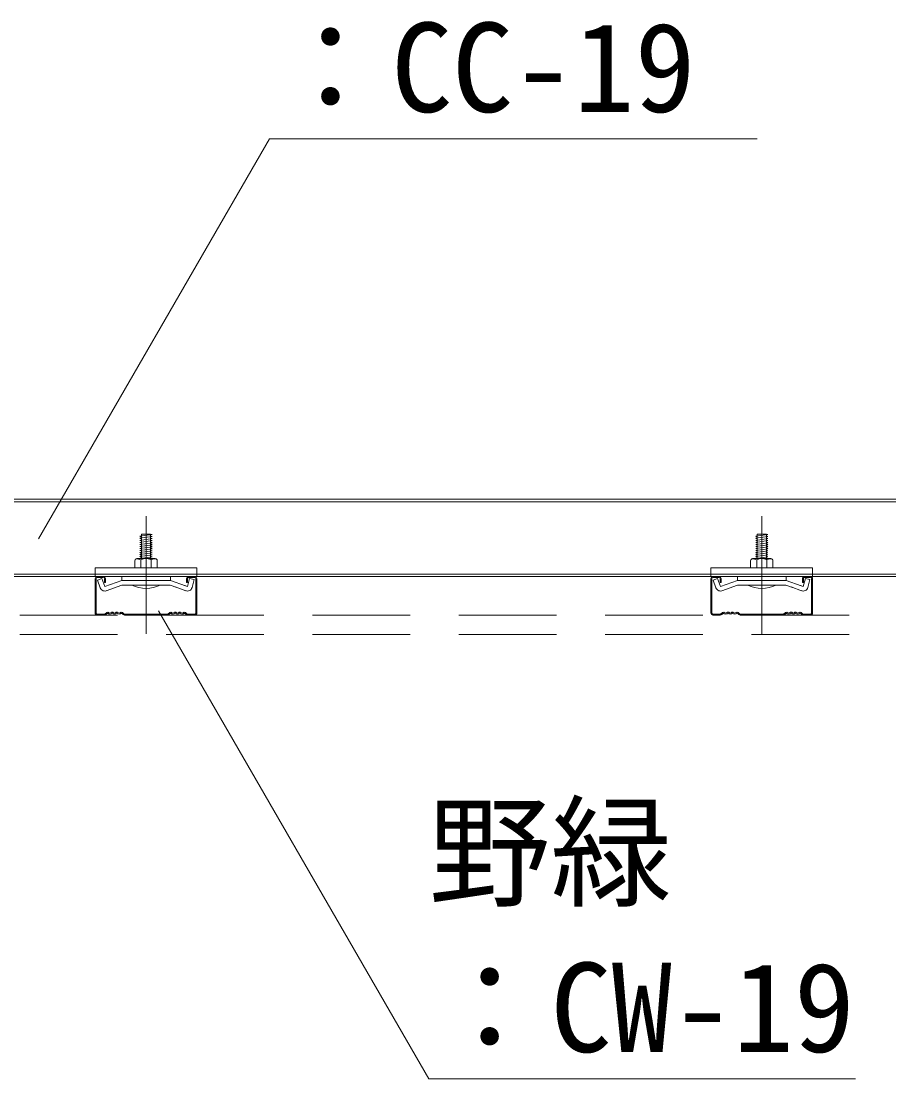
# Model space of a CAD drawing. Units: millimetres, scale not verified. Extents: x -7800 to 7800, y -5578 to 5491.
# Drawn here: x -3863 to -3436, y -4300 to -3780 of the extents above; entities that cross this region are included whole.
import ezdxf
from ezdxf.enums import TextEntityAlignment as Align

# ---------------------------------------------------------------- set-up
doc = ezdxf.new("R2010")
doc.units = ezdxf.units.MM
doc.header["$LTSCALE"] = 40
doc.linetypes.add('CHAIN1', pattern=[8, 5, -1, 1, -1])
doc.linetypes.add('DASHED1', pattern=[1.8, 1.2, -0.6])
for name, color, linetype, lineweight in [('2-0_中心線', 4, 'CHAIN1', 9), ('2-2_野縁受け', 3, 'Continuous', 18), ('2-3_野縁', 7, 'Continuous', 18), ('2-6_文字', 3, 'Continuous', 18), ('2-A_クリップ', 3, 'Continuous', 18), ('2-C_パネル', 4, 'DASHED1', 9)]:
    doc.layers.add(name, color=color, linetype=linetype, lineweight=lineweight)
doc.styles.add('ＭＳ ゴシック', font='')
doc.styles.get('ＭＳ ゴシック').set_extended_font_data('MS Gothic')

msp = doc.modelspace()

# ---------------------------------------------------------------- linework, layer by layer
at = {"layer": '2-0_中心線'}
for p, q in [((-3801.49, -4023.66), (-3801.49, -4081.58)), ((-3498.49, -4023.66), (-3498.49, -4081.58))]:
    msp.add_line(p, q, dxfattribs=at)
at = {"layer": '2-2_野縁受け'}
for p, q in [((-4289.49, -4015.31), (-3419.49, -4015.31)), ((-4289.49, -4016.51), (-2243.91, -4016.51)), ((-4289.49, -4052.11), (-2243.91, -4052.11)), ((-4289.49, -4053.31), (-3419.49, -4053.31))]:
    msp.add_line(p, q, dxfattribs=at)
at = {"layer": '2-3_野縁'}
for p, q in [((-3826.49, -4054.31), (-3826.49, -4071.34)), ((-3825.99, -4071.29), (-3825.99, -4054.31)), ((-3822.49, -4053.31), (-3825.49, -4053.31)), ((-3822.49, -4053.81), (-3825.49, -4053.81)), ((-3821.99, -4056.31), (-3821.99, -4054.31)), ((-3821.49, -4056.31), (-3821.49, -4054.31)), ((-3781.49, -4056.31), (-3781.49, -4054.31)), ((-3780.99, -4056.31), (-3780.99, -4054.31)), ((-3780.49, -4053.31), (-3777.49, -4053.31)), ((-3780.49, -4053.81), (-3777.49, -4053.81)), ((-3776.99, -4071.33), (-3776.99, -4054.31)), ((-3776.49, -4054.31), (-3776.49, -4071.26)), ((-3523.49, -4054.31), (-3523.49, -4071.34)), ((-3522.99, -4071.29), (-3522.99, -4054.31)), ((-3519.49, -4053.31), (-3522.49, -4053.31)), ((-3519.49, -4053.81), (-3522.49, -4053.81)), ((-3518.99, -4056.31), (-3518.99, -4054.31)), ((-3518.49, -4056.31), (-3518.49, -4054.31)), ((-3478.49, -4056.31), (-3478.49, -4054.31)), ((-3477.99, -4056.31), (-3477.99, -4054.31)), ((-3477.49, -4053.31), (-3474.49, -4053.31)), ((-3477.49, -4053.81), (-3474.49, -4053.81)), ((-3473.99, -4071.33), (-3473.99, -4054.31)), ((-3473.49, -4054.31), (-3473.49, -4071.26)), ((-3821.99, -4056.31), (-3821.49, -4056.31)), ((-3780.99, -4056.31), (-3781.49, -4056.31)), ((-3518.99, -4056.31), (-3518.49, -4056.31)), ((-3477.99, -4056.31), (-3478.49, -4056.31)), ((-3825.49, -4071.81), (-3821.9, -4071.81)), ((-3825.49, -4071.81), (-3821.9, -4071.81)), ((-3821.9, -4072.31), (-3825.49, -4072.31)), ((-3821.9, -4072.31), (-3825.49, -4072.31)), ((-3821.55, -4071.66), (-3820.84, -4070.95)), ((-3820.84, -4070.95), (-3821.55, -4071.66)), ((-3820.49, -4071.31), (-3821.2, -4072.01)), ((-3820.49, -4071.31), (-3821.2, -4072.01)), ((-3813.49, -4071.31), (-3812.78, -4072.01)), ((-3813.13, -4070.95), (-3812.43, -4071.66)), ((-3812.07, -4071.81), (-3801.49, -4071.81)), ((-3812.07, -4072.31), (-3801.49, -4072.31)), ((-3790.9, -4071.81), (-3801.49, -4071.81)), ((-3790.9, -4072.31), (-3801.49, -4072.31)), ((-3789.84, -4070.95), (-3790.55, -4071.66)), ((-3789.49, -4071.31), (-3790.19, -4072.01)), ((-3782.49, -4071.31), (-3781.78, -4072.01)), ((-3782.49, -4071.31), (-3781.78, -4072.01)), ((-3781.43, -4071.66), (-3782.13, -4070.95)), ((-3782.13, -4070.95), (-3781.43, -4071.66)), ((-3777.49, -4071.81), (-3781.07, -4071.81)), ((-3777.49, -4071.81), (-3781.07, -4071.81)), ((-3781.07, -4072.31), (-3777.49, -4072.31)), ((-3781.07, -4072.31), (-3777.49, -4072.31)), ((-3522.49, -4071.81), (-3518.9, -4071.81)), ((-3522.49, -4071.81), (-3518.9, -4071.81)), ((-3518.9, -4072.31), (-3522.49, -4072.31)), ((-3518.9, -4072.31), (-3522.49, -4072.31)), ((-3518.55, -4071.66), (-3517.84, -4070.95)), ((-3517.84, -4070.95), (-3518.55, -4071.66)), ((-3517.49, -4071.31), (-3518.2, -4072.01)), ((-3517.49, -4071.31), (-3518.2, -4072.01)), ((-3510.49, -4071.31), (-3509.78, -4072.01)), ((-3510.13, -4070.95), (-3509.43, -4071.66)), ((-3509.07, -4071.81), (-3498.49, -4071.81)), ((-3509.07, -4072.31), (-3498.49, -4072.31)), ((-3487.9, -4071.81), (-3498.49, -4071.81)), ((-3487.9, -4072.31), (-3498.49, -4072.31)), ((-3486.84, -4070.95), (-3487.55, -4071.66)), ((-3486.49, -4071.31), (-3487.19, -4072.01)), ((-3479.49, -4071.31), (-3478.78, -4072.01)), ((-3479.49, -4071.31), (-3478.78, -4072.01)), ((-3478.43, -4071.66), (-3479.13, -4070.95)), ((-3479.13, -4070.95), (-3478.43, -4071.66)), ((-3474.49, -4071.81), (-3478.07, -4071.81)), ((-3474.49, -4071.81), (-3478.07, -4071.81)), ((-3478.07, -4072.31), (-3474.49, -4072.31)), ((-3478.07, -4072.31), (-3474.49, -4072.31))]:
    msp.add_line(p, q, dxfattribs=at)
for centre, radius, start, end in [((-3825.49, -4054.31), 1, 90.003, 180.003), ((-3825.49, -4054.31), 0.5, 90.003, 180.003), ((-3822.49, -4054.31), 1, 0.003, 90.003), ((-3822.49, -4054.31), 0.5, 0.003, 90.003), ((-3780.49, -4054.31), 1, 89.997, 179.997), ((-3780.49, -4054.31), 0.5, 89.997, 179.997), ((-3777.49, -4054.31), 1, 359.997, 89.997), ((-3777.49, -4054.31), 0.5, 359.997, 89.997), ((-3522.49, -4054.31), 1, 90.003, 180.003), ((-3522.49, -4054.31), 0.5, 90.003, 180.003), ((-3519.49, -4054.31), 1, 0.003, 90.003), ((-3519.49, -4054.31), 0.5, 0.003, 90.003), ((-3477.49, -4054.31), 1, 89.997, 179.997), ((-3477.49, -4054.31), 0.5, 89.997, 179.997), ((-3474.49, -4054.31), 1, 359.997, 89.997), ((-3474.49, -4054.31), 0.5, 359.997, 89.997), ((-3825.49, -4071.31), 1, 177.476, 270), ((-3825.49, -4071.31), 1, 177.476, 270), ((-3825.49, -4071.31), 0.5, 177.476, 270), ((-3825.49, -4071.31), 0.5, 177.476, 270), ((-3821.9, -4071.31), 0.5, 270, 315), ((-3821.9, -4071.31), 0.5, 270, 315), ((-3821.9, -4071.31), 1, 270, 315), ((-3821.9, -4071.31), 1, 270, 315), ((-3820.49, -4071.31), 0.5, 46.3972, 135), ((-3819.24, -4069.99), 1.81, 226.3972, 313.6028), ((-3819.24, -4069.99), 1.31, 226.3972, 313.6028), ((-3817.99, -4071.31), 0.5, 36.8699, 133.6028), ((-3816.99, -4070.56), 1.25, 216.8699, 323.1301), ((-3816.99, -4070.56), 0.75, 216.8699, 323.1301), ((-3815.99, -4071.31), 0.5, 36.8699, 143.1301), ((-3815.99, -4071.31), 0.5, 46.3972, 143.1301), ((-3814.74, -4069.99), 1.81, 226.3972, 313.6028), ((-3814.74, -4069.99), 1.31, 226.3972, 313.6028), ((-3813.49, -4071.31), 0.5, 45, 133.6028), ((-3812.07, -4071.31), 1, 225, 270), ((-3812.07, -4071.31), 0.5, 225, 270), ((-3790.9, -4071.31), 0.5, 270, 315), ((-3790.9, -4071.31), 1, 270, 315), ((-3789.49, -4071.31), 0.5, 46.3972, 135), ((-3788.24, -4069.99), 1.81, 226.3972, 313.6028), ((-3788.24, -4069.99), 1.31, 226.3972, 313.6028), ((-3786.99, -4071.31), 0.5, 36.8699, 143.1301), ((-3786.99, -4071.31), 0.5, 36.8699, 133.6028), ((-3785.99, -4070.56), 1.25, 216.8699, 323.1301), ((-3785.99, -4070.56), 0.75, 216.8699, 323.1301), ((-3784.99, -4071.31), 0.5, 46.3972, 143.1301), ((-3783.74, -4069.99), 1.81, 226.3972, 313.6028), ((-3783.74, -4069.99), 1.31, 226.3972, 313.6028), ((-3782.49, -4071.31), 0.5, 45, 133.6028), ((-3781.07, -4071.31), 1, 225, 270), ((-3781.07, -4071.31), 1, 225, 270), ((-3781.07, -4071.31), 0.5, 225, 270), ((-3781.07, -4071.31), 0.5, 225, 270), ((-3777.49, -4071.31), 1, 270, 2.524), ((-3777.49, -4071.31), 1, 270, 2.524), ((-3777.49, -4071.31), 0.5, 270, 2.524), ((-3777.49, -4071.31), 0.5, 270, 2.524), ((-3522.49, -4071.31), 1, 177.476, 270), ((-3522.49, -4071.31), 1, 177.476, 270), ((-3522.49, -4071.31), 0.5, 177.476, 270), ((-3522.49, -4071.31), 0.5, 177.476, 270), ((-3518.9, -4071.31), 0.5, 270, 315), ((-3518.9, -4071.31), 0.5, 270, 315), ((-3518.9, -4071.31), 1, 270, 315), ((-3518.9, -4071.31), 1, 270, 315), ((-3517.49, -4071.31), 0.5, 46.3972, 135), ((-3516.24, -4069.99), 1.81, 226.3972, 313.6028), ((-3516.24, -4069.99), 1.31, 226.3972, 313.6028), ((-3514.99, -4071.31), 0.5, 36.8699, 133.6028), ((-3513.99, -4070.56), 1.25, 216.8699, 323.1301), ((-3513.99, -4070.56), 0.75, 216.8699, 323.1301), ((-3512.99, -4071.31), 0.5, 36.8699, 143.1301), ((-3512.99, -4071.31), 0.5, 46.3972, 143.1301), ((-3511.74, -4069.99), 1.81, 226.3972, 313.6028), ((-3511.74, -4069.99), 1.31, 226.3972, 313.6028), ((-3510.49, -4071.31), 0.5, 45, 133.6028), ((-3509.07, -4071.31), 1, 225, 270), ((-3509.07, -4071.31), 0.5, 225, 270), ((-3487.9, -4071.31), 0.5, 270, 315), ((-3487.9, -4071.31), 1, 270, 315), ((-3486.49, -4071.31), 0.5, 46.3972, 135), ((-3485.24, -4069.99), 1.81, 226.3972, 313.6028), ((-3485.24, -4069.99), 1.31, 226.3972, 313.6028), ((-3483.99, -4071.31), 0.5, 36.8699, 143.1301), ((-3483.99, -4071.31), 0.5, 36.8699, 133.6028), ((-3482.99, -4070.56), 1.25, 216.8699, 323.1301), ((-3482.99, -4070.56), 0.75, 216.8699, 323.1301), ((-3481.99, -4071.31), 0.5, 46.3972, 143.1301), ((-3480.74, -4069.99), 1.81, 226.3972, 313.6028), ((-3480.74, -4069.99), 1.31, 226.3972, 313.6028), ((-3479.49, -4071.31), 0.5, 45, 133.6028), ((-3478.07, -4071.31), 1, 225, 270), ((-3478.07, -4071.31), 1, 225, 270), ((-3478.07, -4071.31), 0.5, 225, 270), ((-3478.07, -4071.31), 0.5, 225, 270), ((-3474.49, -4071.31), 1, 270, 2.524), ((-3474.49, -4071.31), 1, 270, 2.524), ((-3474.49, -4071.31), 0.5, 270, 2.524), ((-3474.49, -4071.31), 0.5, 270, 2.524)]:
    msp.add_arc(centre, radius, start, end, dxfattribs=at)
at = {"layer": '2-6_文字', "color": 7}
for p, q in [((-3854.44, -4034.85), (-3740.75, -3837.94)), ((-3740.75, -3837.94), (-3500.75, -3837.94)), ((-3795.33, -4070.25), (-3662.39, -4300.5)), ((-3662.39, -4300.5), (-3452.39, -4300.5))]:
    msp.add_line(p, q, dxfattribs=at)
at = {"layer": '2-A_クリップ'}
for p, q in [((-3798.46, -4032.67), (-3804.46, -4033.52)), ((-3804.46, -4033.52), (-3803.71, -4033.91)), ((-3803.71, -4044.53), (-3803.71, -4032.52)), ((-3803.71, -4032.52), (-3799.21, -4032.52)), ((-3798.46, -4032.67), (-3799.21, -4032.52)), ((-3799.21, -4044.53), (-3799.21, -4032.55)), ((-3798.46, -4033.67), (-3799.21, -4033.28)), ((-3495.46, -4032.67), (-3501.46, -4033.52)), ((-3501.46, -4033.52), (-3500.71, -4033.91)), ((-3500.71, -4044.53), (-3500.71, -4032.52)), ((-3500.71, -4032.52), (-3496.21, -4032.52)), ((-3495.46, -4032.67), (-3496.21, -4032.52)), ((-3496.21, -4044.53), (-3496.21, -4032.55)), ((-3495.46, -4033.67), (-3496.21, -4033.28)), ((-3798.46, -4033.67), (-3804.46, -4034.52)), ((-3804.46, -4034.52), (-3803.71, -4034.91)), ((-3798.46, -4034.67), (-3799.21, -4034.28)), ((-3798.46, -4035.67), (-3799.21, -4035.28)), ((-3798.46, -4036.67), (-3799.21, -4036.28)), ((-3798.46, -4037.67), (-3799.21, -4037.28)), ((-3798.46, -4038.67), (-3799.21, -4038.28)), ((-3495.46, -4033.67), (-3501.46, -4034.52)), ((-3501.46, -4034.52), (-3500.71, -4034.91)), ((-3495.46, -4034.67), (-3496.21, -4034.28)), ((-3495.46, -4035.67), (-3496.21, -4035.28)), ((-3495.46, -4036.67), (-3496.21, -4036.28)), ((-3495.46, -4037.67), (-3496.21, -4037.28)), ((-3495.46, -4038.67), (-3496.21, -4038.28)), ((-3804.46, -4043.52), (-3803.71, -4043.91)), ((-3798.46, -4043.67), (-3804.46, -4044.52)), ((-3798.46, -4043.67), (-3804.46, -4044.52)), ((-3798.46, -4039.67), (-3799.21, -4039.28)), ((-3798.46, -4040.67), (-3799.21, -4040.28)), ((-3798.46, -4041.67), (-3799.21, -4041.28)), ((-3798.46, -4042.67), (-3799.21, -4042.28)), ((-3798.46, -4043.67), (-3799.21, -4043.28)), ((-3798.46, -4043.67), (-3799.21, -4043.28)), ((-3501.46, -4043.52), (-3500.71, -4043.91)), ((-3495.46, -4043.67), (-3501.46, -4044.52)), ((-3495.46, -4043.67), (-3501.46, -4044.52)), ((-3495.46, -4039.67), (-3496.21, -4039.28)), ((-3495.46, -4040.67), (-3496.21, -4040.28)), ((-3495.46, -4041.67), (-3496.21, -4041.28)), ((-3495.46, -4042.67), (-3496.21, -4042.28)), ((-3495.46, -4043.67), (-3496.21, -4043.28)), ((-3495.46, -4043.67), (-3496.21, -4043.28)), ((-3826.46, -4049.03), (-3776.46, -4049.03)), ((-3826.46, -4049.03), (-3826.46, -4053.33)), ((-3806.96, -4045.53), (-3806.96, -4049.03)), ((-3806.96, -4049.03), (-3795.96, -4049.03)), ((-3806.29, -4044.69), (-3806.76, -4044.93)), ((-3806.29, -4044.69), (-3806.76, -4044.93)), ((-3805.96, -4044.53), (-3796.96, -4044.53)), ((-3805.6, -4044.62), (-3803.96, -4045.03)), ((-3805.6, -4044.62), (-3803.96, -4045.03)), ((-3803.96, -4045.03), (-3803.96, -4045.04)), ((-3803.96, -4045.04), (-3803.96, -4049.03)), ((-3799.24, -4044.92), (-3798.96, -4045.02)), ((-3798.74, -4044.53), (-3799.21, -4044.28)), ((-3798.74, -4044.53), (-3799.21, -4044.28)), ((-3797.31, -4044.61), (-3798.96, -4045.02)), ((-3797.31, -4044.61), (-3798.96, -4045.02)), ((-3796.63, -4044.69), (-3796.16, -4044.92)), ((-3796.63, -4044.69), (-3796.16, -4044.92)), ((-3795.96, -4045.53), (-3795.96, -4049.03)), ((-3776.46, -4053.33), (-3776.46, -4049.03)), ((-3523.46, -4049.03), (-3473.46, -4049.03)), ((-3523.46, -4049.03), (-3523.46, -4053.33)), ((-3503.96, -4045.53), (-3503.96, -4049.03)), ((-3503.96, -4049.03), (-3492.96, -4049.03)), ((-3503.29, -4044.69), (-3503.76, -4044.93)), ((-3503.29, -4044.69), (-3503.76, -4044.93)), ((-3502.96, -4044.53), (-3493.96, -4044.53)), ((-3502.6, -4044.62), (-3500.96, -4045.03)), ((-3502.6, -4044.62), (-3500.96, -4045.03)), ((-3500.96, -4045.03), (-3500.96, -4045.04)), ((-3500.96, -4045.04), (-3500.96, -4049.03)), ((-3496.24, -4044.92), (-3495.96, -4045.02)), ((-3495.74, -4044.53), (-3496.21, -4044.28)), ((-3495.74, -4044.53), (-3496.21, -4044.28)), ((-3494.31, -4044.61), (-3495.96, -4045.02)), ((-3494.31, -4044.61), (-3495.96, -4045.02)), ((-3493.63, -4044.69), (-3493.16, -4044.92)), ((-3493.63, -4044.69), (-3493.16, -4044.92)), ((-3492.96, -4045.53), (-3492.96, -4049.03)), ((-3473.46, -4053.33), (-3473.46, -4049.03)), ((-3826.46, -4053.33), (-3776.46, -4053.33)), ((-3823.25, -4054.32), (-3825.41, -4055.1)), ((-3821.81, -4058.26), (-3823.25, -4054.32)), ((-3813.45, -4053.33), (-3813.45, -4055.22)), ((-3789.45, -4053.33), (-3789.45, -4055.22)), ((-3776.46, -4052.13), (-3776.27, -4052.13)), ((-3776.46, -4053.33), (-3776.27, -4053.33)), ((-3523.46, -4053.33), (-3473.46, -4053.33)), ((-3520.25, -4054.32), (-3522.41, -4055.1)), ((-3518.81, -4058.26), (-3520.25, -4054.32)), ((-3510.45, -4053.33), (-3510.45, -4055.22)), ((-3486.45, -4053.33), (-3486.45, -4055.22)), ((-3473.46, -4052.13), (-3473.27, -4052.13)), ((-3473.46, -4053.33), (-3473.27, -4053.33)), ((-3824.22, -4058.39), (-3825.41, -4055.1)), ((-3824.01, -4058.95), (-3825.41, -4055.1)), ((-3813.45, -4055.22), (-3821.81, -4058.26)), ((-3821.05, -4060.32), (-3813.35, -4057.52)), ((-3813.45, -4055.22), (-3801.46, -4055.22)), ((-3794.46, -4057.52), (-3808.46, -4057.52)), ((-3789.46, -4055.22), (-3801.46, -4055.22)), ((-3789.46, -4055.22), (-3801.46, -4055.22)), ((-3789.46, -4055.22), (-3801.46, -4055.22)), ((-3801.46, -4057.52), (-3792.31, -4057.52)), ((-3801.46, -4057.52), (-3791.73, -4057.52)), ((-3801.46, -4057.52), (-3790.24, -4057.52)), ((-3791.97, -4057.52), (-3790.24, -4057.52)), ((-3791.48, -4057.52), (-3789.57, -4057.52)), ((-3786.32, -4058.7), (-3789.57, -4057.52)), ((-3789.46, -4055.22), (-3782.06, -4057.91)), ((-3781.87, -4060.32), (-3787.06, -4058.43)), ((-3782.36, -4057.8), (-3781.1, -4058.26)), ((-3778.85, -4058.75), (-3777.79, -4054.8)), ((-3521.22, -4058.39), (-3522.41, -4055.1)), ((-3521.01, -4058.95), (-3522.41, -4055.1)), ((-3510.45, -4055.22), (-3518.81, -4058.26)), ((-3518.05, -4060.32), (-3510.35, -4057.52)), ((-3510.45, -4055.22), (-3498.46, -4055.22)), ((-3491.46, -4057.52), (-3505.46, -4057.52)), ((-3486.46, -4055.22), (-3498.46, -4055.22)), ((-3486.46, -4055.22), (-3498.46, -4055.22)), ((-3486.46, -4055.22), (-3498.46, -4055.22)), ((-3498.46, -4057.52), (-3489.31, -4057.52)), ((-3498.46, -4057.52), (-3488.73, -4057.52)), ((-3498.46, -4057.52), (-3487.24, -4057.52)), ((-3488.97, -4057.52), (-3487.24, -4057.52)), ((-3488.48, -4057.52), (-3486.57, -4057.52)), ((-3483.32, -4058.7), (-3486.57, -4057.52)), ((-3486.46, -4055.22), (-3479.06, -4057.91)), ((-3478.87, -4060.32), (-3484.06, -4058.43)), ((-3479.36, -4057.8), (-3478.1, -4058.26)), ((-3475.85, -4058.75), (-3474.79, -4054.8))]:
    msp.add_line(p, q, dxfattribs=at)
for points in [[(-3798.46, -4034.67), (-3804.46, -4035.52), (-3803.71, -4035.91)], [(-3798.46, -4035.67), (-3804.46, -4036.52), (-3803.71, -4036.91)], [(-3798.46, -4036.67), (-3804.46, -4037.52), (-3803.71, -4037.91)], [(-3798.46, -4037.67), (-3804.46, -4038.52), (-3803.71, -4038.91)], [(-3798.46, -4038.67), (-3804.46, -4039.52), (-3803.71, -4039.91)], [(-3495.46, -4034.67), (-3501.46, -4035.52), (-3500.71, -4035.91)], [(-3495.46, -4035.67), (-3501.46, -4036.52), (-3500.71, -4036.91)], [(-3495.46, -4036.67), (-3501.46, -4037.52), (-3500.71, -4037.91)], [(-3495.46, -4037.67), (-3501.46, -4038.52), (-3500.71, -4038.91)], [(-3495.46, -4038.67), (-3501.46, -4039.52), (-3500.71, -4039.91)], [(-3798.46, -4039.67), (-3804.46, -4040.52), (-3803.71, -4040.91)], [(-3798.46, -4040.67), (-3804.46, -4041.52), (-3803.71, -4041.91)], [(-3798.46, -4041.67), (-3804.46, -4042.52), (-3803.71, -4042.91)], [(-3798.46, -4042.67), (-3804.46, -4043.52), (-3803.71, -4043.91)], [(-3495.46, -4039.67), (-3501.46, -4040.52), (-3500.71, -4040.91)], [(-3495.46, -4040.67), (-3501.46, -4041.52), (-3500.71, -4041.91)], [(-3495.46, -4041.67), (-3501.46, -4042.52), (-3500.71, -4042.91)], [(-3495.46, -4042.67), (-3501.46, -4043.52), (-3500.71, -4043.91)], [(-3799.24, -4044.92), (-3798.96, -4045.02), (-3798.96, -4049.03)], [(-3496.24, -4044.92), (-3495.96, -4045.02), (-3495.96, -4049.03)], [(-3821.81, -4058.26), (-3823.25, -4054.32), (-3825.41, -4055.1)], [(-3781.1, -4058.26), (-3780.01, -4054.21), (-3777.79, -4054.8)], [(-3518.81, -4058.26), (-3520.25, -4054.32), (-3522.41, -4055.1)], [(-3478.1, -4058.26), (-3477.01, -4054.21), (-3474.79, -4054.8)], [(-3801.46, -4057.52), (-3812.67, -4057.52), (-3813.35, -4057.52)], [(-3498.46, -4057.52), (-3509.67, -4057.52), (-3510.35, -4057.52)]]:
    msp.add_lwpolyline(points, dxfattribs=at)
for centre, radius, start, end in [((-3805.96, -4045.53), 1, 90, 180), ((-3805.84, -4045.59), 1, 75.942, 116.6021), ((-3805.84, -4045.59), 1, 75.942, 116.6021), ((-3801.46, -4051.03), 6.5, 70.0181, 112.6198), ((-3801.46, -4051.03), 6.5, 70.0181, 112.6198), ((-3797.07, -4045.58), 1, 63.7347, 103.8602), ((-3797.07, -4045.58), 1, 63.7347, 103.8602), ((-3796.96, -4045.53), 1, 0, 90), ((-3502.96, -4045.53), 1, 90, 180), ((-3502.84, -4045.59), 1, 75.942, 116.6021), ((-3502.84, -4045.59), 1, 75.942, 116.6021), ((-3498.46, -4051.03), 6.5, 70.0181, 112.6198), ((-3498.46, -4051.03), 6.5, 70.0181, 112.6198), ((-3494.07, -4045.58), 1, 63.7347, 103.8602), ((-3494.07, -4045.58), 1, 63.7347, 103.8602), ((-3493.96, -4045.53), 1, 0, 90), ((-3821.85, -4058.16), 2.3, 200, 300), ((-3801.46, -4043.52), 15.65, 243.4349, 296.565), ((-3781.07, -4058.16), 2.3, 245, 345), ((-3518.85, -4058.16), 2.3, 200, 300), ((-3498.46, -4043.52), 15.65, 243.4349, 296.565), ((-3478.07, -4058.16), 2.3, 245, 345)]:
    msp.add_arc(centre, radius, start, end, dxfattribs=at)
at = {"layer": '2-C_パネル'}
for p, q in [((-4583.5, -4072.31), (-2243.91, -4072.31)), ((-4583.5, -4081.81), (-2243.91, -4081.81))]:
    msp.add_line(p, q, dxfattribs=at)

# ---------------------------------------------------------------- texts
at = {"layer": '2-6_文字', "color": 7, "style": 'ＭＳ ゴシック'}
for s, p in [('：CC-19', (-3740.75, -3837.94)), ('野緑', (-3662.39, -4224.21)), ('：CW-19', (-3662.39, -4300.5))]:
    msp.add_text(s, height=43.99, dxfattribs=at).set_placement(p, align=Align.BOTTOM_LEFT)

doc.saveas('drawing.dxf')
